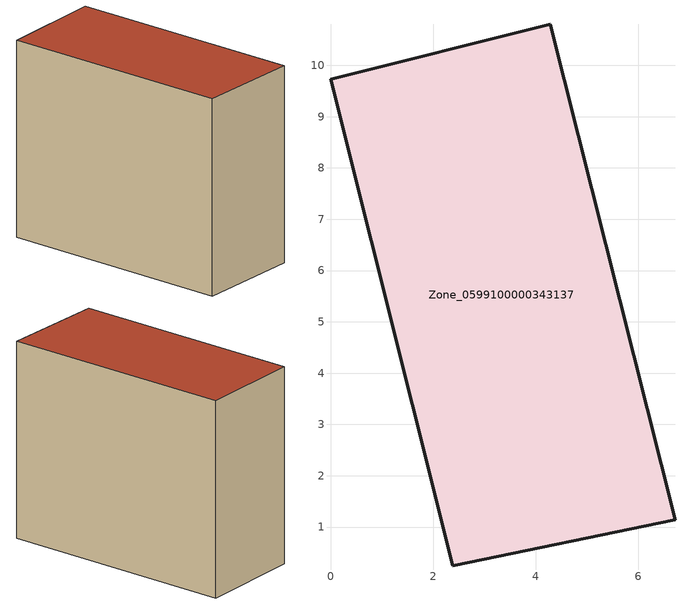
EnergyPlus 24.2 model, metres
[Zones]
Zone_0599100000343137
 floor ground (C_G): 6.71,1.14 2.38,0.24 0,9.73 4.28,10.8 z0
 wall outside (C_F): 2.38,0.24 6.71,1.14 4.28,10.8 0,9.73 2.38,0.24 z0:8.45
 roof outside (C_R): 4.28,10.8 0,9.73 2.38,0.24 6.71,1.14 z8.45
[BUILDING]
Pand.0599100000343137: North Axis=0; Terrain=City; Loads Convergence Tolerance Value=0.04; Temperature Convergence Tolerance Value=0.4; Solar Distribution=FullExterior; Maximum Number of Warmup Days=25; Minimum Number of Warmup Days=1
[Site:Location]
Rotterdam.The.Hague.AP_ZH_NLD Design_Conditions: Latitude=51.96; Longitude=4.45; Time Zone=1; Elevation=-4.5
[SITE:GROUNDTEMPERATURE:BUILDINGSURFACE]
18, 18, 18, 18, 18, 18, 18, 18, 18, 18, 18, 18
[MATERIAL] Thermal Absorptance=0.9; Solar Absorptance=0.7; Visible Absorptance=0.7
Name | Roughness | Thickness | Conductivity | Density | Specific Heat
G.TC.1992-2005 | MediumSmooth | 0.15 | 0.06 | 540 | 1210
F.TC.1992-2005 | Rough | 0.3 | 0.12 | 1920 | 840
R.TC.1992-2005 | MediumRough | 0.2 | 0.08 | 1500 | 1000
[CONSTRUCTION]
C_G: G.TC.1992-2005
C_F: F.TC.1992-2005
C_R: R.TC.1992-2005
[ZONE]
Zone_0599100000343137: Type=1; Multiplier=1; Ceiling Height=Autocalculate; Volume=Autocalculate; Floor Area=autocalculate; Part of Total Floor Area=Yes
[ZONEINFILTRATION:DESIGNFLOWRATE]
Infil_Zone_0599100000343137: Zone or ZoneList or Space or SpaceList=Zone_0599100000343137; Schedule=AlwaysOn; Design Flow Rate Calculation Method=Flow/Area; Flow Rate per Floor Area=0.0015; Constant Term Coefficient=1; Temperature Term Coefficient=0; Velocity Term Coefficient=0; Velocity Squared Term Coefficient=0
[HVACTEMPLATE:ZONE:IDEALLOADSAIRSYSTEM]
Zone_0599100000343137: Maximum Heating Supply Air Temperature=50; Minimum Cooling Supply Air Temperature=13; Maximum Heating Supply Air Humidity Ratio=0.0156; Minimum Cooling Supply Air Humidity Ratio=0.0077; Heating Limit=NoLimit; Cooling Limit=NoLimit; Dehumidification Control Type=ConstantSensibleHeatRatio; Cooling Sensible Heat Ratio=0.7; Dehumidification Setpoint=60; Humidification Control Type=None; Humidification Setpoint=30; Outdoor Air Method=None; Outdoor Air Flow Rate per Person=0.00944; Outdoor Air Flow Rate per Zone Floor Area=0; Outdoor Air Flow Rate per Zone=0; Demand Controlled Ventilation Type=None; Outdoor Air Economizer Type=NoEconomizer; Heat Recovery Type=None; Sensible Heat Recovery Effectiveness=0.7; Latent Heat Recovery Effectiveness=0.65
[ZONECONTROL:THERMOSTAT]
ThermostatControl_Zone_0599100000343137: Zone or ZoneList=Zone_0599100000343137; Control Type Schedule=DualSetpointControlType; Control 1=Thermostat_Zone_0599100000343137; Temperature Difference Between Cutout And Setpoint=0
[THERMOSTATSETPOINT:DUALSETPOINT]
Thermostat_Zone_0599100000343137: Heating Setpoint Temperature Schedule=HeatingSetpoint_Zone_0599100000343137; Cooling Setpoint Temperature Schedule=CoolingSetpoint_Zone_0599100000343137
[SCHEDULE:COMPACT]
HeatingSetpoint_Zone_0599100000343137: Through: 12/31, For: AllDays, Until: 24:00, 21
CoolingSetpoint_Zone_0599100000343137: Through: 12/31, For: AllDays, Until: 24:00, 24
DualSetpointControlType: Through: 12/31, For: AllDays, Until: 24:00, 4
AlwaysOn: Through: 12/31, For: AllDays, Until: 24:00, 1
